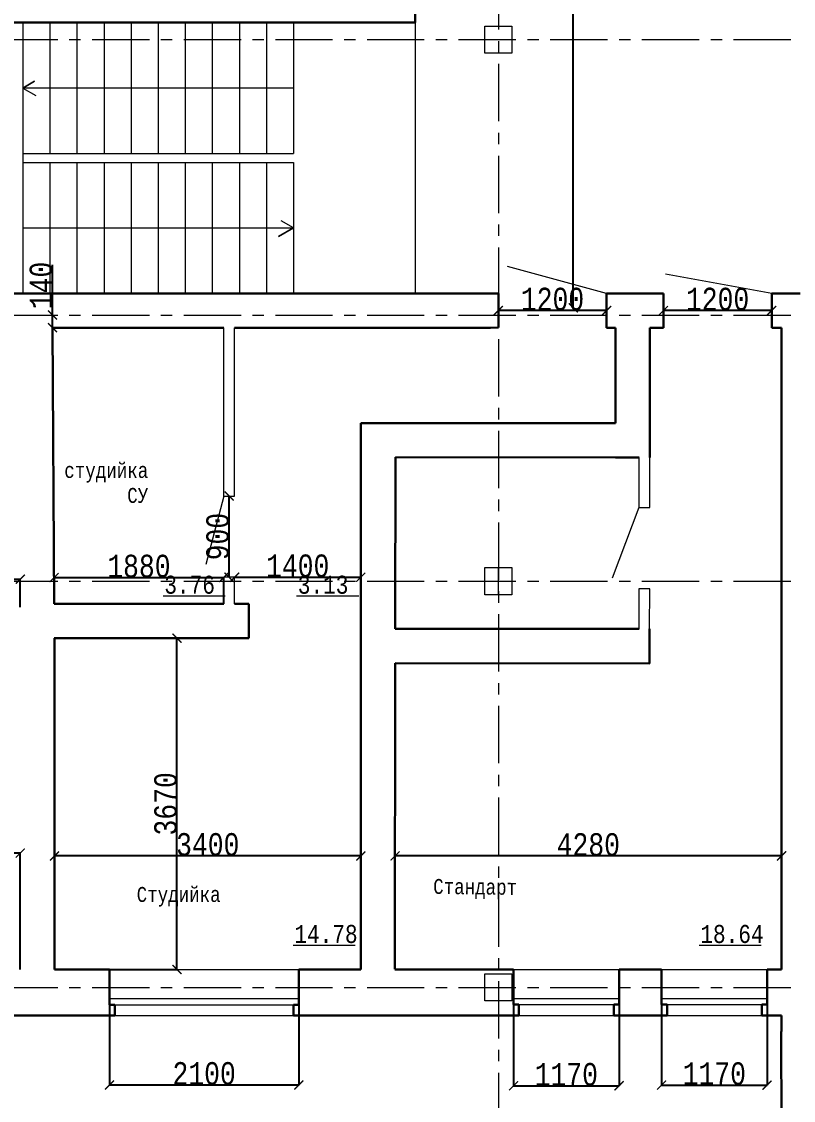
# Model space of a CAD drawing. Header units: millimetres. Extents: x -689206 to 4969298, y -1019800 to 703299.
# Drawn here: x 433242 to 441799, y 545277 to 557228 of the extents above; entities that cross this region are included whole.
import ezdxf

# ---------------------------------------------------------------- set-up
doc = ezdxf.new("R2010")
doc.units = ezdxf.units.MM
doc.linetypes.add('осеваяX2', pattern=[101.6, 63.5, -12.7, 12.7, -12.7])
for name, color, linetype, lineweight in [('несущие', 7, 'Continuous', 30), ('ОКНА', 250, 'Continuous', 20), ('ПЕРЕГОРОДКИ', 252, 'Continuous', 9), ('РАЗМЕРЫ', 7, 'Continuous', 9), ('стены', 7, 'Continuous', 20)]:
    doc.layers.add(name, color=color, linetype=linetype, lineweight=lineweight)
doc.styles.add('Аннотативный', font='isocteur.ttf', dxfattribs={"width": 0.7, "height": 250})
doc.dimstyles.new('Аннотативный', dxfattribs={"dimscale": 0, "dimtxt": 250, "dimasz": 100, "dimexe": 1.25, "dimexo": 0.625, "dimtad": 1, "dimdec": 0, "dimtxsty": 'Аннотативный', "dimblk": 'ARCHTICK', "dimcen": 2.5, "dimadec": 0, "dimazin": 0, "dimtfac": 1, "dimtdec": 0, "dimtmove": 0, "dimatfit": 3, "dimfxl": 1, "dimarcsym": 0})

# ---------------------------------------------------------------- blocks, each defined once
blk = doc.blocks.new('_ArchTick')
at = {"color": 0, "linetype": 'ByBlock', "const_width": 0.15}
blk.add_lwpolyline([(-0.5, -0.5), (0.5, 0.5)], dxfattribs=at)
blk = doc.blocks.new('*D752')
at = {"layer": 'Defpoints', "color": 0, "lineweight": 20, "transparency": 16777216}
for p in [(433228, 551052), (431728, 550740), (433228, 550740)]:
    blk.add_point(p, dxfattribs=at)
at = {"layer": 'стены', "color": 0, "lineweight": -2, "transparency": 16777216}
for p, q in [((431728, 550740), (431728, 551053)), ((431728, 551052), (433228, 551052)), ((433228, 550740), (433228, 551053))]:
    blk.add_line(p, q, dxfattribs=at)
at = {"layer": 'стены', "color": 0, "lineweight": -2, "transparency": 16777216, "xscale": 100, "yscale": 100, "zscale": 100, "rotation": 180}
blk.add_blockref('_ArchTick', (431728, 551052), dxfattribs=at)
at = {"layer": 'стены', "color": 0, "lineweight": -2, "transparency": 16777216, "xscale": 100, "yscale": 100, "zscale": 100}
blk.add_blockref('_ArchTick', (433228, 551052), dxfattribs=at)
at = {"layer": 'стены', "color": 0, "transparency": 16777216, "insert": (432478, 551177), "char_height": 250, "attachment_point": 5, "style": 'Аннотативный'}
blk.add_mtext('1500', dxfattribs=at)
blk = doc.blocks.new('*D754')
at = {"layer": 'Defpoints', "color": 0, "lineweight": 20, "transparency": 16777216}
for p in [(435483, 551069), (433603, 550777), (435483, 550777)]:
    blk.add_point(p, dxfattribs=at)
at = {"layer": 'стены', "color": 0, "lineweight": -2, "transparency": 16777216}
for p, q in [((433603, 550778), (433603, 551071)), ((433603, 551069), (435483, 551069)), ((435483, 550778), (435483, 551071))]:
    blk.add_line(p, q, dxfattribs=at)
at = {"layer": 'стены', "color": 0, "lineweight": -2, "transparency": 16777216, "xscale": 100, "yscale": 100, "zscale": 100, "rotation": 180}
blk.add_blockref('_ArchTick', (433603, 551069), dxfattribs=at)
at = {"layer": 'стены', "color": 0, "lineweight": -2, "transparency": 16777216, "xscale": 100, "yscale": 100, "zscale": 100}
blk.add_blockref('_ArchTick', (435483, 551069), dxfattribs=at)
at = {"layer": 'стены', "color": 0, "transparency": 16777216, "insert": (434543, 551195), "char_height": 250, "attachment_point": 5, "style": 'Аннотативный'}
blk.add_mtext('1880', dxfattribs=at)
blk = doc.blocks.new('*D755')
at = {"layer": 'Defpoints', "color": 0, "lineweight": 20, "transparency": 16777216}
for p in [(435603, 551073), (437003, 551073), (437003, 551073)]:
    blk.add_point(p, dxfattribs=at)
at = {"layer": 'стены', "color": 0, "lineweight": -2, "transparency": 16777216}
for p, q in [((435603, 551073), (435603, 551074)), ((435603, 551073), (437003, 551073)), ((437003, 551073), (437003, 551074))]:
    blk.add_line(p, q, dxfattribs=at)
at = {"layer": 'стены', "color": 0, "lineweight": -2, "transparency": 16777216, "xscale": 100, "yscale": 100, "zscale": 100, "rotation": 180}
blk.add_blockref('_ArchTick', (435603, 551073), dxfattribs=at)
at = {"layer": 'стены', "color": 0, "lineweight": -2, "transparency": 16777216, "xscale": 100, "yscale": 100, "zscale": 100}
blk.add_blockref('_ArchTick', (437003, 551073), dxfattribs=at)
at = {"layer": 'стены', "color": 0, "transparency": 16777216, "insert": (436303, 551198), "char_height": 250, "attachment_point": 5, "style": 'Аннотативный'}
blk.add_mtext('1400', dxfattribs=at)
blk = doc.blocks.new('*D763')
at = {"layer": 'Defpoints', "color": 0, "lineweight": 20, "transparency": 16777216}
for p in [(435543, 551973), (435543, 551973), (435543, 551073)]:
    blk.add_point(p, dxfattribs=at)
at = {"layer": 'стены', "color": 0, "lineweight": -2, "transparency": 16777216}
for p, q in [((435543, 551973), (435544, 551973)), ((435543, 551073), (435543, 551973)), ((435543, 551073), (435544, 551073))]:
    blk.add_line(p, q, dxfattribs=at)
at = {"layer": 'стены', "color": 0, "lineweight": -2, "transparency": 16777216, "xscale": 100, "yscale": 100, "zscale": 100}
for p, rotation in [((435543, 551973), 90), ((435543, 551073), 270)]:
    blk.add_blockref('_ArchTick', p, dxfattribs=dict(at, rotation=rotation))
at = {"layer": 'стены', "color": 0, "transparency": 16777216, "insert": (435417, 551523), "char_height": 250, "attachment_point": 5, "rotation": 90, "style": 'Аннотативный'}
blk.add_mtext('900', dxfattribs=at)
blk = doc.blocks.new('*D800')
at = {"layer": 'Defpoints', "color": 0, "linetype": 'ByBlock', "lineweight": 20, "transparency": 16777216}
for p in [(437382, 547985), (437382, 546731), (441668, 546727)]:
    blk.add_point(p, dxfattribs=at)
at = {"layer": 'ПЕРЕГОРОДКИ', "color": 0, "linetype": 'ByBlock', "lineweight": -2, "transparency": 16777216}
for p, q in [((437382, 546731), (437382, 547986)), ((441668, 547985), (437382, 547985)), ((441668, 546728), (441668, 547986))]:
    blk.add_line(p, q, dxfattribs=at)
at = {"layer": 'ПЕРЕГОРОДКИ', "color": 0, "linetype": 'ByBlock', "lineweight": -2, "transparency": 16777216, "xscale": 100, "yscale": 100, "zscale": 100, "rotation": 180}
blk.add_blockref('_ArchTick', (437382, 547985), dxfattribs=at)
at = {"layer": 'ПЕРЕГОРОДКИ', "color": 0, "linetype": 'ByBlock', "lineweight": -2, "transparency": 16777216, "xscale": 100, "yscale": 100, "zscale": 100}
blk.add_blockref('_ArchTick', (441668, 547985), dxfattribs=at)
at = {"layer": 'ПЕРЕГОРОДКИ', "color": 0, "linetype": 'ByBlock', "lineweight": 13, "transparency": 16777216, "insert": (439525, 548110), "char_height": 250, "attachment_point": 5, "style": 'Аннотативный'}
blk.add_mtext('4280', dxfattribs=at)
blk = doc.blocks.new('*D801')
at = {"layer": 'Defpoints', "color": 0, "linetype": 'ByBlock', "lineweight": 20, "transparency": 16777216}
for p in [(433608, 547985), (433608, 546727), (437003, 546727)]:
    blk.add_point(p, dxfattribs=at)
at = {"layer": 'ПЕРЕГОРОДКИ', "color": 0, "linetype": 'ByBlock', "lineweight": -2, "transparency": 16777216}
for p, q in [((433608, 546728), (433608, 547986)), ((437003, 547985), (433608, 547985)), ((437003, 546728), (437003, 547986))]:
    blk.add_line(p, q, dxfattribs=at)
at = {"layer": 'ПЕРЕГОРОДКИ', "color": 0, "linetype": 'ByBlock', "lineweight": -2, "transparency": 16777216, "xscale": 100, "yscale": 100, "zscale": 100, "rotation": 180}
blk.add_blockref('_ArchTick', (433608, 547985), dxfattribs=at)
at = {"layer": 'ПЕРЕГОРОДКИ', "color": 0, "linetype": 'ByBlock', "lineweight": -2, "transparency": 16777216, "xscale": 100, "yscale": 100, "zscale": 100}
blk.add_blockref('_ArchTick', (437003, 547985), dxfattribs=at)
at = {"layer": 'ПЕРЕГОРОДКИ', "color": 0, "linetype": 'ByBlock', "lineweight": 13, "transparency": 16777216, "insert": (435306, 548111), "char_height": 250, "attachment_point": 5, "style": 'Аннотативный'}
blk.add_mtext('3400', dxfattribs=at)
blk = doc.blocks.new('*D802')
at = {"layer": 'Defpoints', "color": 0, "linetype": 'ByBlock', "lineweight": 20, "transparency": 16777216}
for p in [(432300, 548017), (432300, 546727), (433228, 546727)]:
    blk.add_point(p, dxfattribs=at)
at = {"layer": 'ПЕРЕГОРОДКИ', "color": 0, "linetype": 'ByBlock', "lineweight": -2, "transparency": 16777216}
for p, q in [((432300, 546728), (432300, 548018)), ((433228, 548017), (432300, 548017)), ((433228, 546728), (433228, 548018))]:
    blk.add_line(p, q, dxfattribs=at)
at = {"layer": 'ПЕРЕГОРОДКИ', "color": 0, "linetype": 'ByBlock', "lineweight": -2, "transparency": 16777216, "xscale": 100, "yscale": 100, "zscale": 100, "rotation": 180}
blk.add_blockref('_ArchTick', (432300, 548017), dxfattribs=at)
at = {"layer": 'ПЕРЕГОРОДКИ', "color": 0, "linetype": 'ByBlock', "lineweight": -2, "transparency": 16777216, "xscale": 100, "yscale": 100, "zscale": 100}
blk.add_blockref('_ArchTick', (433228, 548017), dxfattribs=at)
at = {"layer": 'ПЕРЕГОРОДКИ', "color": 0, "linetype": 'ByBlock', "lineweight": 13, "transparency": 16777216, "insert": (432764, 548143), "char_height": 250, "attachment_point": 5, "style": 'Аннотативный'}
blk.add_mtext('928', dxfattribs=at)
blk = doc.blocks.new('*D844')
at = {"layer": 'Defpoints', "color": 0, "linetype": 'ByBlock', "lineweight": 20, "transparency": 16777216}
for p in [(438696, 546727), (439866, 546727), (439866, 545439)]:
    blk.add_point(p, dxfattribs=at)
at = {"layer": 'РАЗМЕРЫ', "color": 0, "linetype": 'ByBlock', "lineweight": -2, "transparency": 16777216}
for p, q in [((438696, 546727), (438696, 545437)), ((439866, 546727), (439866, 545437)), ((438696, 545439), (439866, 545439))]:
    blk.add_line(p, q, dxfattribs=at)
at = {"layer": 'РАЗМЕРЫ', "color": 0, "linetype": 'ByBlock', "lineweight": -2, "transparency": 16777216, "xscale": 100, "yscale": 100, "zscale": 100, "rotation": 180}
blk.add_blockref('_ArchTick', (438696, 545439), dxfattribs=at)
at = {"layer": 'РАЗМЕРЫ', "color": 0, "linetype": 'ByBlock', "lineweight": -2, "transparency": 16777216, "xscale": 100, "yscale": 100, "zscale": 100}
blk.add_blockref('_ArchTick', (439866, 545439), dxfattribs=at)
at = {"layer": 'РАЗМЕРЫ', "color": 0, "linetype": 'ByBlock', "transparency": 16777216, "insert": (439281, 545564), "char_height": 250, "attachment_point": 5, "style": 'Аннотативный'}
blk.add_mtext('1170', dxfattribs=at)
blk = doc.blocks.new('*D845')
at = {"layer": 'Defpoints', "color": 0, "linetype": 'ByBlock', "lineweight": 20, "transparency": 16777216}
for p in [(440337, 546727), (441507, 546727), (441507, 545446)]:
    blk.add_point(p, dxfattribs=at)
at = {"layer": 'РАЗМЕРЫ', "color": 0, "linetype": 'ByBlock', "lineweight": -2, "transparency": 16777216}
for p, q in [((440337, 546727), (440337, 545445)), ((441507, 546727), (441507, 545445)), ((440337, 545446), (441507, 545446))]:
    blk.add_line(p, q, dxfattribs=at)
at = {"layer": 'РАЗМЕРЫ', "color": 0, "linetype": 'ByBlock', "lineweight": -2, "transparency": 16777216, "xscale": 100, "yscale": 100, "zscale": 100, "rotation": 180}
blk.add_blockref('_ArchTick', (440337, 545446), dxfattribs=at)
at = {"layer": 'РАЗМЕРЫ', "color": 0, "linetype": 'ByBlock', "lineweight": -2, "transparency": 16777216, "xscale": 100, "yscale": 100, "zscale": 100}
blk.add_blockref('_ArchTick', (441507, 545446), dxfattribs=at)
at = {"layer": 'РАЗМЕРЫ', "color": 0, "linetype": 'ByBlock', "transparency": 16777216, "insert": (440922, 545572), "char_height": 250, "attachment_point": 5, "style": 'Аннотативный'}
blk.add_mtext('1170', dxfattribs=at)
blk = doc.blocks.new('*D846')
at = {"layer": 'Defpoints', "color": 0, "linetype": 'ByBlock', "lineweight": 20, "transparency": 16777216}
for p in [(434216, 550397), (434965, 550397), (434216, 546727)]:
    blk.add_point(p, dxfattribs=at)
at = {"layer": 'РАЗМЕРЫ', "color": 0, "linetype": 'ByBlock', "lineweight": -2, "transparency": 16777216}
for p, q in [((434216, 550397), (434966, 550397)), ((434965, 546727), (434965, 550397)), ((434216, 546727), (434966, 546727))]:
    blk.add_line(p, q, dxfattribs=at)
at = {"layer": 'РАЗМЕРЫ', "color": 0, "linetype": 'ByBlock', "lineweight": -2, "transparency": 16777216, "xscale": 100, "yscale": 100, "zscale": 100}
for p, rotation in [((434965, 550397), 90), ((434965, 546727), 270)]:
    blk.add_blockref('_ArchTick', p, dxfattribs=dict(at, rotation=rotation))
at = {"layer": 'РАЗМЕРЫ', "color": 0, "linetype": 'ByBlock', "lineweight": 13, "transparency": 16777216, "insert": (434840, 548562), "char_height": 250, "attachment_point": 5, "rotation": 90, "style": 'Аннотативный'}
blk.add_mtext('3670', dxfattribs=at)
blk = doc.blocks.new('*D847')
at = {"layer": 'Defpoints', "color": 0, "linetype": 'ByBlock', "lineweight": 20, "transparency": 16777216}
for p in [(434216, 546727), (436316, 546727), (436316, 545448)]:
    blk.add_point(p, dxfattribs=at)
at = {"layer": 'РАЗМЕРЫ', "color": 0, "linetype": 'ByBlock', "lineweight": -2, "transparency": 16777216}
for p, q in [((434216, 546727), (434216, 545447)), ((436316, 546727), (436316, 545447)), ((434216, 545448), (436316, 545448))]:
    blk.add_line(p, q, dxfattribs=at)
at = {"layer": 'РАЗМЕРЫ', "color": 0, "linetype": 'ByBlock', "lineweight": -2, "transparency": 16777216, "xscale": 100, "yscale": 100, "zscale": 100, "rotation": 180}
blk.add_blockref('_ArchTick', (434216, 545448), dxfattribs=at)
at = {"layer": 'РАЗМЕРЫ', "color": 0, "linetype": 'ByBlock', "lineweight": -2, "transparency": 16777216, "xscale": 100, "yscale": 100, "zscale": 100}
blk.add_blockref('_ArchTick', (436316, 545448), dxfattribs=at)
at = {"layer": 'РАЗМЕРЫ', "color": 0, "linetype": 'ByBlock', "lineweight": 13, "transparency": 16777216, "insert": (435266, 545574), "char_height": 250, "attachment_point": 5, "style": 'Аннотативный'}
blk.add_mtext('2100', dxfattribs=at)
blk = doc.blocks.new('*D692')
at = {"layer": 'Defpoints', "color": 0, "linetype": 'ByBlock', "lineweight": 20, "transparency": 16777216}
for p in [(439358, 572712), (439358, 572712), (439358, 554057)]:
    blk.add_point(p, dxfattribs=at)
at = {"layer": 'РАЗМЕРЫ', "color": 0, "linetype": 'ByBlock', "lineweight": -2, "transparency": 16777216}
for p, q in [((439358, 554057), (439358, 572712)), ((439359, 572712), (439359, 572712)), ((439359, 554057), (439359, 554057))]:
    blk.add_line(p, q, dxfattribs=at)
at = {"layer": 'РАЗМЕРЫ', "color": 0, "linetype": 'ByBlock', "lineweight": -2, "transparency": 16777216, "xscale": 100, "yscale": 100, "zscale": 100}
for p, rotation in [((439358, 572712), 90), ((439358, 554057), 270)]:
    blk.add_blockref('_ArchTick', p, dxfattribs=dict(at, rotation=rotation))
at = {"layer": 'РАЗМЕРЫ', "color": 0, "linetype": 'ByBlock', "lineweight": 25, "transparency": 16777216, "insert": (439232, 563385), "char_height": 250, "attachment_point": 5, "rotation": 90, "style": 'Аннотативный'}
blk.add_mtext('18655', dxfattribs=at)
blk = doc.blocks.new('*D701')
at = {"layer": 'Defpoints', "color": 0, "linetype": 'ByBlock', "lineweight": 20, "transparency": 16777216}
for p in [(438528, 554027), (438528, 554027), (439728, 554027)]:
    blk.add_point(p, dxfattribs=at)
at = {"layer": 'РАЗМЕРЫ', "color": 0, "linetype": 'ByBlock', "lineweight": -2, "transparency": 16777216}
for p, q in [((438528, 554028), (438528, 554029)), ((439728, 554027), (438528, 554027)), ((439728, 554028), (439728, 554029))]:
    blk.add_line(p, q, dxfattribs=at)
at = {"layer": 'РАЗМЕРЫ', "color": 0, "linetype": 'ByBlock', "lineweight": -2, "transparency": 16777216, "xscale": 100, "yscale": 100, "zscale": 100, "rotation": 180}
blk.add_blockref('_ArchTick', (438528, 554027), dxfattribs=at)
at = {"layer": 'РАЗМЕРЫ', "color": 0, "linetype": 'ByBlock', "lineweight": -2, "transparency": 16777216, "xscale": 100, "yscale": 100, "zscale": 100}
blk.add_blockref('_ArchTick', (439728, 554027), dxfattribs=at)
at = {"layer": 'РАЗМЕРЫ', "color": 0, "linetype": 'ByBlock', "lineweight": 20, "transparency": 16777216, "insert": (439128, 554153), "char_height": 250, "attachment_point": 5, "style": 'Аннотативный'}
blk.add_mtext('1200', dxfattribs=at)
blk = doc.blocks.new('*D702')
at = {"layer": 'Defpoints', "color": 0, "linetype": 'ByBlock', "lineweight": 20, "transparency": 16777216}
for p in [(440358, 554027), (440358, 554027), (441558, 554027)]:
    blk.add_point(p, dxfattribs=at)
at = {"layer": 'РАЗМЕРЫ', "color": 0, "linetype": 'ByBlock', "lineweight": -2, "transparency": 16777216}
for p, q in [((440358, 554028), (440358, 554029)), ((441558, 554027), (440358, 554027)), ((441558, 554028), (441558, 554029))]:
    blk.add_line(p, q, dxfattribs=at)
at = {"layer": 'РАЗМЕРЫ', "color": 0, "linetype": 'ByBlock', "lineweight": -2, "transparency": 16777216, "xscale": 100, "yscale": 100, "zscale": 100, "rotation": 180}
blk.add_blockref('_ArchTick', (440358, 554027), dxfattribs=at)
at = {"layer": 'РАЗМЕРЫ', "color": 0, "linetype": 'ByBlock', "lineweight": -2, "transparency": 16777216, "xscale": 100, "yscale": 100, "zscale": 100}
blk.add_blockref('_ArchTick', (441558, 554027), dxfattribs=at)
at = {"layer": 'РАЗМЕРЫ', "color": 0, "linetype": 'ByBlock', "lineweight": 20, "transparency": 16777216, "insert": (440958, 554153), "char_height": 250, "attachment_point": 5, "style": 'Аннотативный'}
blk.add_mtext('1200', dxfattribs=at)
blk = doc.blocks.new('*D849')
at = {"layer": 'Defpoints', "color": 0, "linetype": 'ByBlock', "lineweight": 20, "transparency": 16777216}
for p in [(433585, 553977), (433585, 553977), (433585, 553837)]:
    blk.add_point(p, dxfattribs=at)
at = {"layer": 'РАЗМЕРЫ', "color": 0, "linetype": 'ByBlock', "lineweight": -2, "transparency": 16777216}
for p, q in [((433585, 553977), (433585, 554534)), ((433585, 553977), (433586, 553977)), ((433585, 553837), (433585, 553977)), ((433585, 553837), (433586, 553837))]:
    blk.add_line(p, q, dxfattribs=at)
at = {"layer": 'РАЗМЕРЫ', "color": 0, "linetype": 'ByBlock', "lineweight": -2, "transparency": 16777216, "xscale": 100, "yscale": 100, "zscale": 100}
for p, rotation in [((433585, 553977), 90), ((433585, 553837), 270)]:
    blk.add_blockref('_ArchTick', p, dxfattribs=dict(at, rotation=rotation))
at = {"layer": 'РАЗМЕРЫ', "color": 0, "linetype": 'ByBlock', "lineweight": 20, "transparency": 16777216, "insert": (433459, 554305), "char_height": 250, "attachment_point": 5, "rotation": 90, "style": 'Аннотативный'}
blk.add_mtext('140', dxfattribs=at)

msp = doc.modelspace()

# ---------------------------------------------------------------- linework, layer by layer
at = {"layer": 'несущие', "color": 0}
for p, q in [((434215.8, 546727.3), (433607.6, 546727.3)), ((437003.4, 546727.3), (436315.8, 546727.3)), ((438696.2, 546727.3), (437381.8, 546727.3)), ((440337.5, 546727.3), (439866.2, 546727.3)), ((441667.6, 546727.3), (441507.5, 546727.3)), ((432239.6, 546217.3), (434275.8, 546217.3)), ((436255.8, 546217.3), (438756.2, 546217.3)), ((440397.5, 546217.3), (439806.2, 546217.3))]:
    msp.add_line(p, q, dxfattribs=at)
at = {"layer": 'несущие', "linetype": 'ByBlock', "lineweight": 30}
for p, q in [((434215.8, 546337.3), (434215.8, 546727.3)), ((436315.8, 546727.3), (436315.8, 546337.3)), ((438696.2, 546727.5), (438696.2, 546337.5)), ((439866.2, 546337.5), (439866.2, 546727.5)), ((440337.5, 546337.5), (440337.5, 546727.5)), ((441507.5, 546727.5), (441507.5, 546337.5)), ((434215.8, 546337.3), (434275.8, 546337.3)), ((434275.8, 546337.3), (434275.8, 546217.3)), ((436315.8, 546337.3), (436255.8, 546337.3)), ((436255.8, 546337.3), (436255.8, 546217.3)), ((438696.2, 546337.5), (438756.2, 546337.5)), ((438756.2, 546337.5), (438756.2, 546217.5)), ((439866.2, 546337.5), (439806.2, 546337.5)), ((439806.2, 546337.5), (439806.2, 546217.5)), ((440337.5, 546337.5), (440397.5, 546337.5)), ((440397.5, 546337.5), (440397.5, 546217.5)), ((441507.5, 546337.5), (441447.5, 546337.5)), ((441447.5, 546337.5), (441447.5, 546217.5)), ((441667.6, 546217.3), (441447.5, 546217.5))]:
    msp.add_line(p, q, dxfattribs=at)
at = {"layer": 'ОКНА', "linetype": 'ByBlock'}
for p, q in [((434215.8, 546727.3), (436315.8, 546727.3)), ((438696.2, 546727.3), (439866.2, 546727.3)), ((440337.5, 546727.3), (441507.5, 546727.3)), ((434215.8, 546407.3), (436315.8, 546407.3)), ((434275.8, 546337.3), (436255.8, 546337.3)), ((438696.2, 546407.5), (439866.2, 546407.5)), ((438756.2, 546337.5), (439806.2, 546337.5)), ((440337.5, 546407.5), (441507.5, 546407.5)), ((440397.5, 546337.5), (441447.5, 546337.5)), ((434275.8, 546217.3), (436255.8, 546217.3)), ((438756.2, 546217.5), (439806.2, 546217.5)), ((440397.5, 546217.3), (441447.5, 546217.3))]:
    msp.add_line(p, q, dxfattribs=at)
at = {"layer": 'ПЕРЕГОРОДКИ', "color": 0, "linetype": 'ByBlock', "lineweight": 20}
for p, q in [((440086.5, 552399.5), (440086.1, 551843.8)), ((440206.1, 551843.7), (440206.5, 552399.5)), ((440085.4, 550943.8), (440085, 550499.6)), ((440205, 550499.5), (440205.4, 550943.7))]:
    msp.add_line(p, q, dxfattribs=at)
at = {"layer": 'ПЕРЕГОРОДКИ', "linetype": 'ByBlock', "lineweight": 20}
for p, q in [((440087.6, 552399.5), (440086.5, 552399.5)), ((440085.4, 551843.8), (440206.1, 551843.7)), ((440205.4, 550943.7), (440085.4, 550943.8))]:
    msp.add_line(p, q, dxfattribs=at)
at = {"layer": 'РАЗМЕРЫ', "linetype": 'ByBlock', "lineweight": 30}
for p, q in [((437606.1, 557597.3), (437606.1, 557217.3)), ((437606.1, 557217.3), (431906.1, 557217.3)), ((432350.6, 554217.3), (438050.6, 554217.3)), ((438441, 554217.3), (438050.6, 554217.3)), ((438177.1, 554217.3), (438441, 554217.3)), ((438441, 554217.3), (438527.6, 554217.3)), ((438527.6, 554217.3), (438527.6, 553840.7)), ((440358.3, 554217.3), (439728, 554217.3)), ((439728, 553837.3), (439728, 554217.3)), ((440358.3, 553837.3), (440358.3, 554217.3)), ((441874.9, 554217.3), (441558.3, 554217.3)), ((441558.3, 554217.3), (441651.1, 554217.3)), ((441558.3, 554217.3), (441558.3, 553837.3)), ((435482.6, 553837.3), (433584.5, 553837.3)), ((438050.6, 553837.3), (435602.6, 553837.3)), ((437387.6, 553837.3), (438441, 553837.3)), ((438050.6, 553837.3), (438441, 553837.3)), ((438527.6, 553840.7), (438441, 553837.3)), ((439728, 553837.3), (439826.5, 553837.3)), ((439728, 553837.3), (439826.5, 553837.3)), ((439826.5, 552779.8), (439826.5, 553837.3)), ((440207.6, 553837.3), (440206.5, 552399.5)), ((440207.6, 553837.3), (440358.3, 553837.3)), ((441558.3, 553837.3), (441667.6, 553837.3)), ((439826.5, 552779.8), (437003.4, 552779.8)), ((440087.6, 552399.6), (437386.8, 552401.8)), ((439826.5, 552399.5), (439826.5, 552399.8)), ((440087.6, 552399.5), (439826.5, 552399.5)), ((440086.5, 552399.6), (440086.5, 552399.5)), ((440087.6, 552399.5), (440087.6, 552399.6)), ((437384.9, 550499.6), (440087.6, 550499.6)), ((440205, 550499.5), (440204.7, 550117.4)), ((437381.8, 546730.8), (437384.8, 550119.6)), ((440207.6, 550117.4), (437384.8, 550119.6))]:
    msp.add_line(p, q, dxfattribs=at)
at = {"layer": 'РАЗМЕРЫ', "linetype": 'ByBlock', "lineweight": 20}
for p, q in [((433256.1, 557217.3), (433256.1, 555767.3)), ((433556.1, 557217.3), (433556.1, 555767.3)), ((433856.1, 557217.3), (433856.1, 555767.3)), ((434156.1, 557217.3), (434156.1, 555767.3)), ((434456.1, 557217.3), (434456.1, 555767.3)), ((434756.1, 557217.3), (434756.1, 555767.3)), ((435056.1, 557217.3), (435056.1, 555767.3)), ((435356.1, 557217.3), (435356.1, 555767.3)), ((435656.1, 557217.3), (435656.1, 555767.3)), ((435956.1, 557217.3), (435956.1, 555767.3)), ((436256.1, 557217.3), (436256.1, 555767.3)), ((437606.1, 557217.3), (437606.1, 554217.3)), ((433256.1, 556492.3), (433385.2, 556566.9)), ((433385.2, 556566.9), (433256.1, 556492.3)), ((436256.1, 556492.3), (433256.1, 556492.3)), ((433256.1, 556492.3), (433256.1, 554942.3)), ((433256.1, 556492.3), (433400, 556409.2)), ((433256.1, 555767.3), (436256.1, 555767.3)), ((433256.1, 555667.3), (433256.1, 554217.3)), ((433256.1, 555667.3), (436256.1, 555667.3)), ((433556.1, 555667.3), (433556.1, 554217.3)), ((433856.1, 555667.3), (433856.1, 554217.3)), ((434156.1, 555667.3), (434156.1, 554217.3)), ((434456.1, 555667.3), (434456.1, 554217.3)), ((434756.1, 555667.3), (434756.1, 554217.3)), ((435056.1, 555667.3), (435056.1, 554217.3)), ((435356.1, 555667.3), (435356.1, 554217.3)), ((435656.1, 555667.3), (435656.1, 554217.3)), ((435956.1, 555667.3), (435956.1, 554217.3)), ((436256.1, 555667.3), (436256.1, 554217.3)), ((433256.1, 554942.3), (436256.1, 554942.3)), ((436256.1, 554942.3), (436089.9, 554846.4)), ((436089.9, 554846.4), (436256.1, 554942.3)), ((436256.1, 554942.3), (436121.2, 555020.2)), ((439728, 554217.3), (438629.9, 554514.8)), ((441558.3, 554217.3), (440378.8, 554431.6)), ((440085.4, 551843.8), (439788, 551061.9))]:
    msp.add_line(p, q, dxfattribs=at)
at = {"layer": 'РАЗМЕРЫ', "color": 114, "true_color": 0x139b48}
for p, q in [((434810.3, 550865.8), (435499.6, 550865.8)), ((436289.9, 550865.8), (436979.1, 550865.8)), ((436251.7, 546996.9), (436941, 546996.9)), ((440752.6, 546996.9), (441441.9, 546996.9))]:
    msp.add_line(p, q, dxfattribs=at)
at = {"layer": 'РАЗМЕРЫ', "linetype": 'ByBlock'}
msp.add_line((434155.8, 546217.3), (434275.8, 546217.3), dxfattribs=at)
at = {"layer": 'стены', "color": 1, "linetype": 'осеваяX2', "lineweight": 15, "ltscale": 10}
for p, q in [((438527.6, 583174.8), (438527.6, 539027.3)), ((402527.6, 557029.3), (474677.6, 557029.3)), ((402527.6, 553977.4), (474677.6, 553977.4)), ((402527.6, 551029.3), (474677.6, 551029.3)), ((402527.6, 546527.3), (474677.6, 546527.3))]:
    msp.add_line(p, q, dxfattribs=at)
at = {"layer": 'стены', "lineweight": 30}
for p, q in [((433602.6, 550777.4), (433584.5, 553837.3)), ((441667.6, 550777.4), (441667.6, 553837.3)), ((437003.4, 552779.8), (437003.4, 546727.3)), ((437384.9, 550499.6), (437386.5, 552401.8)), ((433602.6, 550777.4), (435482.6, 550777.4)), ((435602.6, 550777.4), (435761.2, 550777.4)), ((435761.2, 550397.4), (435761.2, 550777.4)), ((441667.6, 550777.4), (441667.6, 546727.3)), ((433602.6, 550397.4), (435761.2, 550397.4)), ((433607.6, 546727.3), (433607.6, 550397.4)), ((441667.6, 546217.3), (441667.6, 546039.6)), ((441663.4, 546039.6), (441667.6, 543217.3))]:
    msp.add_line(p, q, dxfattribs=at)
at = {"layer": 'стены'}
for p, q in [((435482.6, 551972.6), (435482.6, 553837.3)), ((435602.6, 551972.6), (435602.6, 553837.3)), ((435482.6, 551972.6), (435283.2, 551214.1)), ((435482.6, 551972.6), (435602.6, 551972.6)), ((438527.6, 550879.3), (438527.6, 551179.3)), ((435482.6, 550777.4), (435482.6, 551072.6)), ((435602.6, 551072.6), (435482.6, 551072.6)), ((435602.6, 550777.4), (435602.6, 551072.6)), ((438377.6, 551029.3), (438677.6, 551029.3)), ((433602.6, 550777.4), (435482.6, 550777.4))]:
    msp.add_line(p, q, dxfattribs=at)
at = {"layer": 'стены', "color": 240, "true_color": 0xed1f24}
for points in [[(438377.6, 557179.3), (438677.6, 557179.3), (438677.6, 556879.3), (438377.6, 556879.3)], [(438377.6, 551179.3), (438677.6, 551179.3), (438677.6, 550879.3), (438377.6, 550879.3)], [(438377.6, 546679.3), (438677.6, 546679.3), (438677.6, 546379.3), (438377.6, 546379.3)]]:
    msp.add_lwpolyline(points, close=True, dxfattribs=at)

# ---------------------------------------------------------------- texts
at = {"char_height": 165.8, "width": 766.271, "attachment_point": 3, "style": 'Аннотативный'}
for s, insert in [('студийка\\PСУ', (434646, 552338.7)), ('Студийка', (435448.6, 547641.6))]:
    msp.add_mtext(s, dxfattribs=dict(at, insert=insert))
at = {"insert": (438736.7, 547719.1), "char_height": 165.8, "width": 766.271, "attachment_point": 3, "rotation": 359.29601, "style": 'Аннотативный'}
msp.add_mtext('Стандарт', dxfattribs=at)
at = {"layer": 'РАЗМЕРЫ', "color": 114, "true_color": 0x139b48, "char_height": 200, "width": 656.117, "attachment_point": 1, "style": 'Аннотативный'}
for s, insert in [('3.76', (434824.4, 551089.8)), ('3.13', (436304, 551089.8)), ('14.78', (436265.8, 547220.9)), ('18.64', (440766.8, 547220.9))]:
    msp.add_mtext(s, dxfattribs=dict(at, insert=insert))

# ---------------------------------------------------------------- dimensions: what is measured, and where the dimension line sits
at = {"layer": 'ПЕРЕГОРОДКИ', "color": 18, "linetype": 'ByBlock', "lineweight": 13, "true_color": 0x000000}
dim = msp.add_linear_dim(base=(432299.6, 548017.1), p1=(433227.6, 546727.3), p2=(432299.6, 546727.3), dimstyle='Аннотативный', dxfattribs=at)
dim.commit()
dim.dimension.update_dxf_attribs({"geometry": '*D802', "text_midpoint": (432763.6, 548142.7)})
for base, p1, p2, text, picture, middle in [((433607.6, 547985.1), (437003.4, 546727.3), (433607.6, 546727.3), '3400', '*D801', (435305.5, 548110.8)), ((437381.8, 547984.5), (441667.6, 546727.3), (437381.8, 546730.8), '4280', '*D800', (439524.7, 548110.1))]:
    dim = msp.add_linear_dim(base=base, p1=p1, p2=p2, text=text, dimstyle='Аннотативный', dxfattribs=at)
    dim.commit()
    dim.dimension.update_dxf_attribs({"geometry": picture, "text_midpoint": middle})
at = {"layer": 'РАЗМЕРЫ', "linetype": 'ByBlock', "lineweight": 25}
dim = msp.add_linear_dim(base=(439357.9922, 572711.9043), p1=(439357.9922, 554057.3509), p2=(439357.9922, 572711.9043), angle=90, dimstyle='Аннотативный', dxfattribs=at)
dim.commit()
dim.dimension.update_dxf_attribs({"geometry": '*D692', "text_midpoint": (439232.3672, 563384.6276)})
at = {"layer": 'РАЗМЕРЫ', "linetype": 'ByBlock', "lineweight": 20}
dim = msp.add_linear_dim(base=(433584.5, 553977.4), p1=(433584.5, 553837.3), p2=(433584.5, 553977.4), angle=90, dimstyle='Аннотативный', dxfattribs=at)
dim.commit()
dim.dimension.update_dxf_attribs({"geometry": '*D849', "text_midpoint": (433458.9, 554305.5)})
for p1, p2, picture, middle in [((439728, 554027.3), (438527.6, 554027.3), '*D701', (439127.8, 554153)), ((441558.3, 554027.3), (440358.3, 554027.3), '*D702', (440958.3, 554153))]:
    dim = msp.add_aligned_dim(p1=p1, p2=p2, distance=0, dimstyle='Аннотативный', dxfattribs=at)
    dim.commit()
    dim.dimension.update_dxf_attribs({"geometry": picture, "text_midpoint": middle})
at = {"layer": 'РАЗМЕРЫ', "linetype": 'ByBlock', "lineweight": 13}
dim = msp.add_linear_dim(base=(434965.2, 550397.4), p1=(434215.8, 546727.3), p2=(434215.8, 550397.4), angle=90, dimstyle='Аннотативный', dxfattribs=at)
dim.commit()
dim.dimension.update_dxf_attribs({"geometry": '*D846', "text_midpoint": (434839.5, 548562.3)})
dim = msp.add_linear_dim(base=(436315.8, 545447.9), p1=(434215.8, 546727.3), p2=(436315.8, 546727.3), dimstyle='Аннотативный', dxfattribs=at)
dim.commit()
dim.dimension.update_dxf_attribs({"geometry": '*D847', "text_midpoint": (435265.8, 545573.5)})
at = {"layer": 'РАЗМЕРЫ', "linetype": 'ByBlock'}
for base, p1, p2, picture, middle in [((439866.2, 545438.7), (438696.2, 546727.3), (439866.2, 546727.5), '*D844', (439281.2, 545564.4)), ((441507.5, 545446.2), (440337.5, 546727.3), (441507.5, 546727.3), '*D845', (440922.5, 545571.8))]:
    dim = msp.add_linear_dim(base=base, p1=p1, p2=p2, dimstyle='Аннотативный', dxfattribs=at)
    dim.commit()
    dim.dimension.update_dxf_attribs({"geometry": picture, "text_midpoint": middle})
at = {"layer": 'стены'}
for p1, p2, distance, picture, middle in [((435542.6, 551072.6), (435542.6, 551972.6), 0, '*D763', (435417, 551522.6)), ((431727.6, 550739.7), (433227.6, 550739.7), 312, '*D752', (432477.6, 551177.3)), ((433602.6, 550777.4), (435482.6, 550777.4), 291.9, '*D754', (434542.6, 551194.9))]:
    dim = msp.add_aligned_dim(p1=p1, p2=p2, distance=distance, dimstyle='Аннотативный', dxfattribs=at)
    dim.commit()
    dim.dimension.update_dxf_attribs({"geometry": picture, "text_midpoint": middle})
dim = msp.add_aligned_dim(p1=(435602.6, 551072.6), p2=(437003.4, 551072.6), distance=0, text='1400', dimstyle='Аннотативный', dxfattribs=at)
dim.commit()
dim.dimension.update_dxf_attribs({"geometry": '*D755', "text_midpoint": (436303, 551198.2)})

doc.saveas('drawing.dxf')
